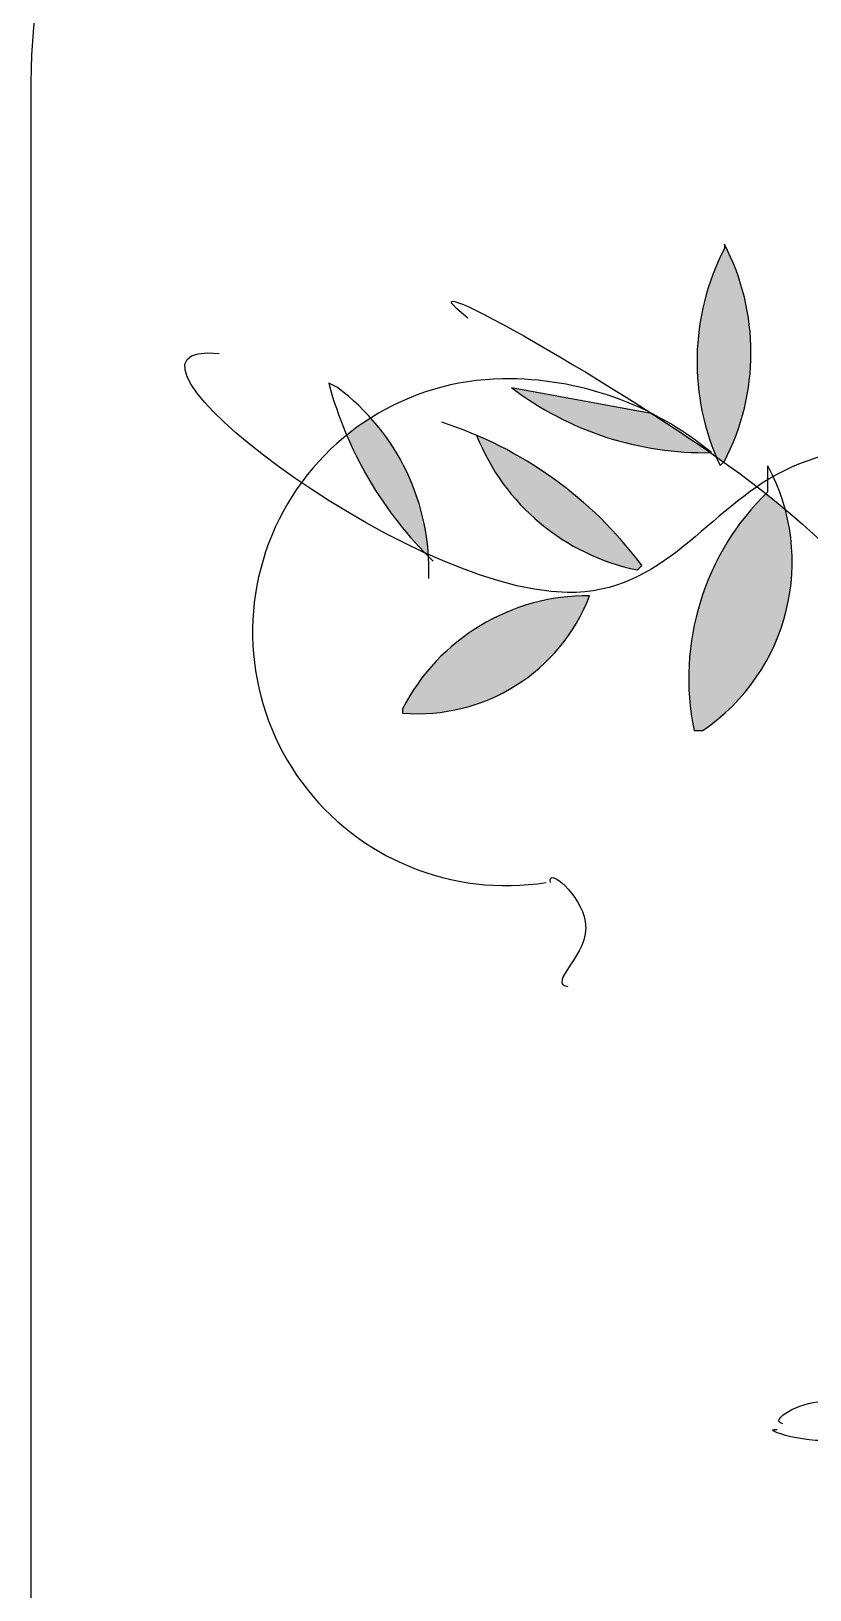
# Model space of a CAD drawing. Header units: millimetres. Extents: x 351279 to 387190, y -1289537 to -1277077.
# Drawn here: x 358799.8 to 358869.1, y -1283377.6 to -1283238.8 of the extents above; entities that cross this region are included whole.
import ezdxf

# ---------------------------------------------------------------- set-up
doc = ezdxf.new("R2010")
doc.units = ezdxf.units.MM
doc.header["$LTSCALE"] = 20

# ---------------------------------------------------------------- blocks, each defined once
blk = doc.blocks.new('fhfghfghdf')
h = blk.add_hatch(color=232)
h.paths.add_polyline_path([(-90030.0408381067, 5932.037843426331), (-90030.06616863665, 5931.996554873164, 0.3211937202647364), (-90027.25127120432, 5911.508832451876), (-90026.8471171647, 5911.508832451876, 0.3315970748971576)])
h.paths.add_polyline_path([(-90048.19444010619, 5968.058353575278, 0.2445812914340695), (-90046.14724515732, 5940.430810709769), (-90045.7430911177, 5942.038845522579, 0.2402841023309224)])
h.paths.add_polyline_path([(-90037.70255285797, 5968.555566073828), (-90037.70255285797, 5968.958707196291, 0.3334594632524944), (-90057.4068348914, 5980.609032658514), (-90057.81098893103, 5980.609032658514, 0.1257446693945265)])
edge = h.paths.add_edge_path()
edge.add_spline(control_points=[(-90029.04396051963, 5959.104460407953), (-90029.11724380749, 5959.166261931759), (-90029.19091539657, 5959.227861792963), (-90029.26495098052, 5959.289245518288)], knot_values=[44.35602389406913, 44.35602389406913, 44.35602389406913, 44.35602389406913, 44.92837347126904, 44.92837347126904, 44.92837347126904, 44.92837347126904], degree=3, periodic=0)
edge.add_line((-90029.26495098052, 5959.289245518288), (-90029.26495098052, 5957.706993180092))
edge.add_arc((-90017.31431329258, 5943.679274813094), 18.42809332872148, 130.4286818181292, 151.6390803668907)
edge.add_spline(control_points=[(-90033.53053385507, 5952.433063387224), (-90032.06539878261, 5950.178923204992), (-90030.68449070911, 5947.844768975488), (-90029.31722114365, 5945.560465883888)], knot_values=[388.6644557781722, 388.6644557781722, 388.6644557781722, 388.6644557781722, 411.888008713775, 411.888008713775, 411.888008713775, 411.888008713775], degree=3, periodic=0)
edge.add_arc((-90059.67602661115, 5952.947732282104), 31.24465993176573, 346.3238960305467, 371.3644437658426)
edge = h.paths.add_edge_path()
edge.add_spline(control_points=[(-90060.19819560445, 5985.476467968098), (-90062.24497605085, 5990.642876185229), (-90063.64276351334, 5996.33190384095), (-90064.9684626144, 6002.351294294704)], knot_values=[199.8446034045002, 199.8446034045002, 199.8446034045002, 199.8446034045002, 253.8935608876245, 253.8935608876245, 253.8935608876245, 253.8935608876245], degree=3, periodic=0)
edge.add_arc((-90076.6163226232, 5989.946958763475), 17.0158803109278, 46.80143936070097, 49.91219503292963)
edge.add_arc((-90052.72269627807, 5990.549405608946), 17.93017949576579, 136.1758865720884, 224.8875711919066)
edge.add_line((-90065.42610188665, 5977.895757016758), (-90065.02194784698, 5977.492615894254))
edge.add_arc((-90076.6163226232, 5989.946958763475), 17.0158803109278, 312.9520090475782, 344.7682065498893)
edge = h.paths.add_edge_path()
edge.add_spline(control_points=[(-90064.9684626144, 6002.351294294704), (-90063.64276351334, 5996.33190384095), (-90062.24497605085, 5990.642876185229), (-90060.19819560445, 5985.476467968098)], knot_values=[199.8446034045002, 199.8446034045002, 199.8446034045002, 199.8446034045002, 253.8935608876245, 253.8935608876245, 253.8935608876245, 253.8935608876245], degree=3, periodic=0)
edge.add_arc((-90076.6163226232, 5989.946958763475), 17.0158803109278, 344.7682065498872, 406.8014393607017)
edge = h.paths.add_edge_path()
edge.add_line((-90071.46005079207, 6050.610638296182), (-90071.8642048317, 6050.207497173719))
edge.add_arc((-90076.6053034531, 6031.804571232104), 19.00383380664665, 75.55318758878634, 183.1098272321223)
edge.add_spline(control_points=[(-90109.11728068766, 6019.976442688281), (-90117.38784171232, 6023.006248162765), (-90099.32397739588, 6031.652357266052), (-90086.5382256648, 6032.431122687534)], knot_values=[0, 0, 0, 0, 82.57555180962385, 82.57555180962385, 82.57555180962385, 82.57555180962385], degree=3, periodic=0)
edge.add_arc((-90096.19144184409, 6055.78025714205), 25.26591898939923, 292.4616347306597, 348.1934248338533)
h.paths.add_polyline_path([(-90072.66542248902, 6001.998160510237), (-90072.66542248902, 6002.799913079314, 0.2315958028063422), (-90076.43893017851, 6029.361713392753, 0.2788354804502062)])
edge = h.paths.add_edge_path(flags=17)
edge.add_arc((-90080.64091615476, 6037.511246546485), 21.97345675393397, 152.184716128559, 202.374750704442)
edge.add_spline(control_points=[(-90100.96007650123, 6029.146766614533), (-90100.54731201749, 6029.302300678271), (-90100.12783591647, 6029.454551320488), (-90099.70279268523, 6029.603030384864)], knot_values=[52.76892196994639, 52.76892196994639, 52.76892196994639, 52.76892196994639, 55.5006365901859, 55.5006365901859, 55.5006365901859, 55.5006365901859], degree=3, periodic=0)
edge.add_arc((-90118.75179882161, 6038.296715368205), 20.93907336473535, 335.4687444736441, 386.8824472390087)
edge = h.paths.add_edge_path()
edge.add_ellipse((-90111.0246041375, 6027.126535512085), major_axis=(-53.42632785916329, 0), ratio=0.187329327768345, start_angle=101.16663213360329, end_angle=109.5850379430043, ccw=False)
edge.add_arc((-90084.0355713289, 6036.51815828422), 25.4167077686322, 229.0971000890831, 251.6182804077233)
edge.add_line((-90092.05063554463, 6012.398295527274), (-90091.27777957376, 6012.398295527274))
edge.add_arc((-90105.0018071154, 6010.606156406569), 13.8405453140987, 7.439817222256023, 30.81995260291743)
edge = h.paths.add_edge_path()
edge.add_arc((-90123.19531306502, 6043.012296402207), 18.47965123778917, 89.39543683551527, 108.252273402177)
edge.add_spline(control_points=[(-90128.98316734399, 6060.562175396539), (-90129.44205725953, 6060.090626386652), (-90129.94611567805, 6059.862593222267), (-90130.3172246035, 6060.064448345831)], knot_values=[192.4519261778176, 192.4519261778176, 192.4519261778176, 192.4519261778176, 197.8944604634299, 197.8944604634299, 197.8944604634299, 197.8944604634299], degree=3, periodic=0)
edge.add_arc((-90123.19531306502, 6043.012296402207), 18.47965123778917, 112.6680842649765, 136.4776870886987)
edge.add_spline(control_points=[(-90136.59502362912, 6055.738068153592), (-90135.32963384963, 6054.503163063014), (-90134.01480219982, 6053.296800656759), (-90132.46537476937, 6052.067859068076)], knot_values=[140.4680655407784, 140.4680655407784, 140.4680655407784, 140.4680655407784, 160.1639195077107, 160.1639195077107, 160.1639195077107, 160.1639195077107], degree=3, periodic=0)
edge.add_arc((-90138.28727575239, 6067.380843858618), 16.38236961649548, 290.8164902992045, 338.9287719473182)
edge = h.paths.add_edge_path()
edge.add_spline(control_points=[(-90145.84341682424, 6064.550350777487), (-90146.38686399044, 6065.00522359414), (-90146.95864130829, 6065.471368902829), (-90147.5630785448, 6065.94998217262)], knot_values=[92.72362769117014, 92.72362769117014, 92.72362769117014, 92.72362769117014, 98.35592228130163, 98.35592228130163, 98.35592228130163, 98.35592228130163], degree=3, periodic=0)
edge.add_arc((-90131.31776695813, 6049.512040732388), 23.11095124266154, 134.6623117713088, 191.5947585914962)
edge.add_line((-90153.95710781154, 6044.867009724551), (-90153.18425184068, 6044.867009724551))
edge.add_arc((-90163.35667177809, 6059.871319336243), 18.12753249359946, 304.1359574526325, 374.9583842200699)
edge = h.paths.add_edge_path()
edge.add_arc((-90131.72031441609, 6077.71211687384), 21.97345675393397, 152.184716128559, 202.6450060380954)
edge.add_spline(control_points=[(-90151.99979491388, 6069.251888008343), (-90151.76994880657, 6069.090196817124), (-90151.54322261053, 6068.929539854166), (-90151.31991326695, 6068.770082555036)], knot_values=[80.50595904682069, 80.50595904682069, 80.50595904682069, 80.50595904682069, 82.2035474784287, 82.2035474784287, 82.2035474784287, 82.2035474784287], degree=3, periodic=0)
edge.add_line((-90151.31991326695, 6068.770082555036), (-90151.25565712628, 6068.83352295297))
edge.add_arc((-90169.83119708292, 6078.49758569556), 20.93907336473535, 332.5139591992158, 386.8824472390087)
h.paths.add_polyline_path([(-90158.99130725201, 6059.167195372158), (-90158.60133405504, 6059.55674746769, 0.1322657631513405), (-90173.30686875757, 6071.15271682399, 0.2538059405360158)])
h.paths.add_polyline_path([(-90163.24556029972, 6056.852531176383, 0.2842601180238745), (-90179.88678013858, 6046.801181175882), (-90179.88678013858, 6046.416158755595, 0.3329979746105446)])
edge = h.paths.add_edge_path()
edge.add_spline(control_points=[(-90177.9225747069, 6060.694839113546), (-90177.81274984144, 6060.644469145711), (-90177.70293745985, 6060.594489314558), (-90177.59314957394, 6060.544909567572)], knot_values=[268.4580200904438, 268.4580200904438, 268.4580200904438, 268.4580200904438, 269.1642707696947, 269.1642707696947, 269.1642707696947, 269.1642707696947], degree=3, periodic=0)
edge.add_arc((-90197.80019136831, 6059.169460209485), 20.25379961922844, 3.893992511114864, 41.8875622623091)
edge.add_arc((-90170.67454749641, 6053.616413162447), 22.56179802157665, 122.2748304949121, 128.9709508098927)
edge.add_arc((-90153.14088055432, 6084.671033967324), 34.48173842397203, 203.0731735195908, 224.0535375253923)
h.paths.add_polyline_path([(-90093.99341110286, 6112.123631990727), (-90094.37629387673, 6111.73860957044, 0.3668423731564957), (-90107.91899941262, 6100.912685054715), (-90109.08182857928, 6100.14264021414, 0.3559281893814745)])
h.paths.add_polyline_path([(-90108.30897260841, 6086.227476987418), (-90108.30897260841, 6085.84245456713, 0.3329979746105446), (-90091.66775276956, 6096.278826987917, 0.2842601180238745)])
h.paths.add_polyline_path([(-90081.43565505331, 6092.711979336702, 0.08969924883445829), (-90079.67784959612, 6117.921616668874), (-90080.45070556697, 6117.151571828895, 0.3337661477332975)])
h.paths.add_polyline_path([(-90085.5784842267, 6068.661054126933), (-90088.09404080361, 6065.354338672748), (-90084.70495861467, 6062.645986178692), (-90080.45070556697, 6062.645986178692), (-90081.22356153664, 6064.58015763002), (-90083.15924667416, 6066.514329081358)])
h.paths.add_polyline_path([(-90088.5763288885, 6065.739754565531), (-90088.09404080361, 6065.354338672748), (-90085.5784842267, 6068.661054126933), (-90086.640643751, 6069.60356779235), (-90090.51201402482, 6070.763164728458), (-90091.28486999568, 6071.15271682399)])
edge = h.paths.add_edge_path()
edge.add_line((-90072.32508224544, 6066.124776985819), (-90075.02212187757, 6064.586716659504))
edge.add_spline(control_points=[(-90075.02212187757, 6064.586716659506), (-90074.89710878032, 6064.456194203663), (-90074.64528622109, 6064.195486839139), (-90074.38863223504, 6063.935128180534), (-90074.25943451525, 6063.805583114203)], knot_values=[126.4019545112418, 126.4019545112418, 126.4019545112418, 126.4019545112418, 127.7917009070524, 129.1767737772356, 129.1767737772356, 129.1767737772356, 129.1767737772356], degree=3, periodic=0)
edge.add_line((-90074.25943451525, 6063.805583114203), (-90072.71505544122, 6063.805583114203))
edge.add_line((-90072.71505544124, 6063.805583114203), (-90068.45371197161, 6063.805583114203))
edge.add_line((-90068.45371197161, 6063.8055831142), (-90065.74517086444, 6064.195135209732))
edge.add_line((-90065.74517086444, 6064.195135209732), (-90062.65374698339, 6065.35473214584))
edge.add_line((-90062.65374698337, 6065.35473214584), (-90065.36228809055, 6066.124776985819))
edge.add_line((-90065.36228809056, 6066.124776985819), (-90069.22656794247, 6066.124776985819))
edge.add_line((-90069.22656794246, 6066.124776985819), (-90072.32508224543, 6066.124776985819))
edge = h.paths.add_edge_path()
edge.add_arc((-90152.99281045434, 6098.031854251772), 28.43423137587122, 232.7386717465828, 270.9933444079006)
edge.add_spline(control_points=[(-90152.49986716898, 6069.601896093975), (-90154.14663776233, 6070.74879137674), (-90155.93714512873, 6071.940954108929), (-90157.76812604773, 6073.120852997217)], knot_values=[67.34864551591411, 67.34864551591411, 67.34864551591411, 67.34864551591411, 79.28644178315791, 79.28644178315791, 79.28644178315791, 79.28644178315791], degree=3, periodic=0)
edge.add_line((-90157.76812604773, 6073.120852997217), (-90170.20835445459, 6075.401552470499))
h.paths.add_polyline_path([(-90112.28110299123, 6058.94842766858, 0.07469768154949827), (-90115.8460909253, 6061.441092487747, 0.3190295147364315), (-90111.52392610985, 6050.035410042433)])
h.paths.add_polyline_path([(-90100.90539108278, 6056.436079810294), (-90098.34853585379, 6061.230782381756, 0.10594536143564), (-90103.5748522003, 6058.760865434742, 0.03486061054035849)])
at = {"color": 7}
for p, q in [((-90151.25565712628, 6088.161648438149), (-90151.25565712628, 6087.772096342616)), ((-90185.68674512682, 6075.401552470499), (-90186.45960109649, 6075.791104566032)), ((-90170.2083544546, 6075.401552470499), (-90157.76812604773, 6073.120852997217)), ((-90151.64563032326, 6068.44850053268), (-90151.25565712628, 6068.833522952968)), ((-90158.99130725201, 6059.167195372158), (-90158.60133405504, 6059.55674746769)), ((-90179.88678013858, 6046.801181175882), (-90179.88678013858, 6046.416158755595)), ((-90153.95710781154, 6044.867009724551), (-90153.18425184068, 6044.867009724551))]:
    blk.add_line(p, q, dxfattribs=at)
at = {"color": 232}
blk.add_line((-90147.38428685245, 6066.124776985819), (-90147.38428685245, 6068.443970856839), dxfattribs=at)
at = {"color": 252}
blk.add_lwpolyline([(-90164.93173797357, 6150.556275971868), (-89852.84441366965, 6150.556275971868, -0.414213562373095), (-89804.84441366965, 6102.556275971868), (-89804.84441366965, 5568.813680726045, -0.414213562373095), (-89852.84441366965, 5520.813680726045), (-90164.93173797357, 5520.813680726045, -0.4142135623730955), (-90212.93173797357, 5568.813680726045), (-90212.93173797357, 6102.556275971868, -0.4142135623730956)], format="xyb", close=True, dxfattribs=at)
at = {"color": 232}
for centre, radius, start, end in [((-90169.83119708292, 6078.49758569556), 20.93907336473487, 332.5139591991301, 27.48604080086987), ((-90163.35667177809, 6059.871319336243), 18.12753249359966, 304.1359574524572, 28.22321431886756), ((-90131.31776695813, 6049.512040732388), 23.11095124266156, 134.042420732855, 191.5947585915519)]:
    blk.add_arc(centre, radius, start, end, dxfattribs=at)
at = {"color": 7}
for centre, radius, start, end in [((-90131.72031441609, 6077.71211687384), 21.97345675393333, 152.7532063357683, 204.9345132924338), ((-90153.14088055432, 6084.671033967324), 34.48173842397203, 194.9232888332609, 225.8213117964552), ((-90170.59478243944, 6047.748482301849), 28.43027099579039, 50.2396127183407, 90.77879575614259), ((-90197.80019136831, 6059.169460209482), 20.25379961922845, 357.8146907602071, 53.26729904056142), ((-90152.99281045434, 6098.031854251772), 28.43423137587121, 232.738671746628, 271.1716484668308), ((-90187.48859851554, 6038.045562484269), 36.01673399132618, 36.67357430605679, 72.06601992366163), ((-90155.10379427175, 6078.352505326556), 19.57521073240415, 201.5800832366472, 258.5452671581132), ((-90163.44054689762, 6038.373908660164), 18.47965123778926, 89.39543683553323, 152.868784044253), ((-90178.532509585, 6062.742456116574), 16.38236961649568, 265.2581563156507, 338.9287719472485)]:
    blk.add_arc(centre, radius, start, end, dxfattribs=at)
at = {"color": 3}
blk.add_arc((-90170.67454749641, 6053.616413162445), 22.56179802157658, 90.77879575614259, 279.072447427309, dxfattribs=at)
at = {"color": 232}
for points, start_tangent, end_tangent in [([(-90174.07972472724, 6081.589089244182), (-90150.86568393049, 6068.443970856842), (-90131.13304020939, 6051.050016822392)], (-0.7845414434444864, 0.6200763852284988), (0.805428724294749, -0.5926926438559308)), ([(-90112.98156053957, 6032.641415469223), (-90122.63162453589, 6061.56792340296), (-90145.95202166018, 6067.995532979542), (-90165.252149654, 6057.15148976105), (-90196.21602142033, 6078.440964751417)], (-0.7871186704874421, -0.6168015876844689), (0.9948390636670504, -0.1014654493020475)), ([(-90146.07255882915, 5983.12753225344), (-90142.5840713304, 5985.120589486535), (-90139.84007811484, 5983.376664407426), (-90141.08799234209, 5981.886401158149), (-90146.56888835129, 5982.629267944867)], (-0.9582232438190416, 0.286021354106496), (0.9973512818863373, -0.07273527699596789))]:
    blk.add_spline(points, degree=3, dxfattribs=dict(at, start_tangent=start_tangent, end_tangent=end_tangent))
at = {"color": 3, "start_tangent": (-0.2042600302378947, 0.9789166665489021), "end_tangent": (0.983826169170541, -0.179125846418707)}
blk.add_spline([(-90166.72695737657, 6031.336868916923), (-90163.63553349552, 6027.858078109795), (-90165.18124543605, 6022.060093431646)], degree=3, dxfattribs=at)

msp = doc.modelspace()

# ---------------------------------------------------------------- block references
at = {"lineweight": 5}
msp.add_blockref('fhfghfghdf', (449012.7299379652, -1289345.926062732), dxfattribs=at)

doc.saveas('drawing.dxf')
